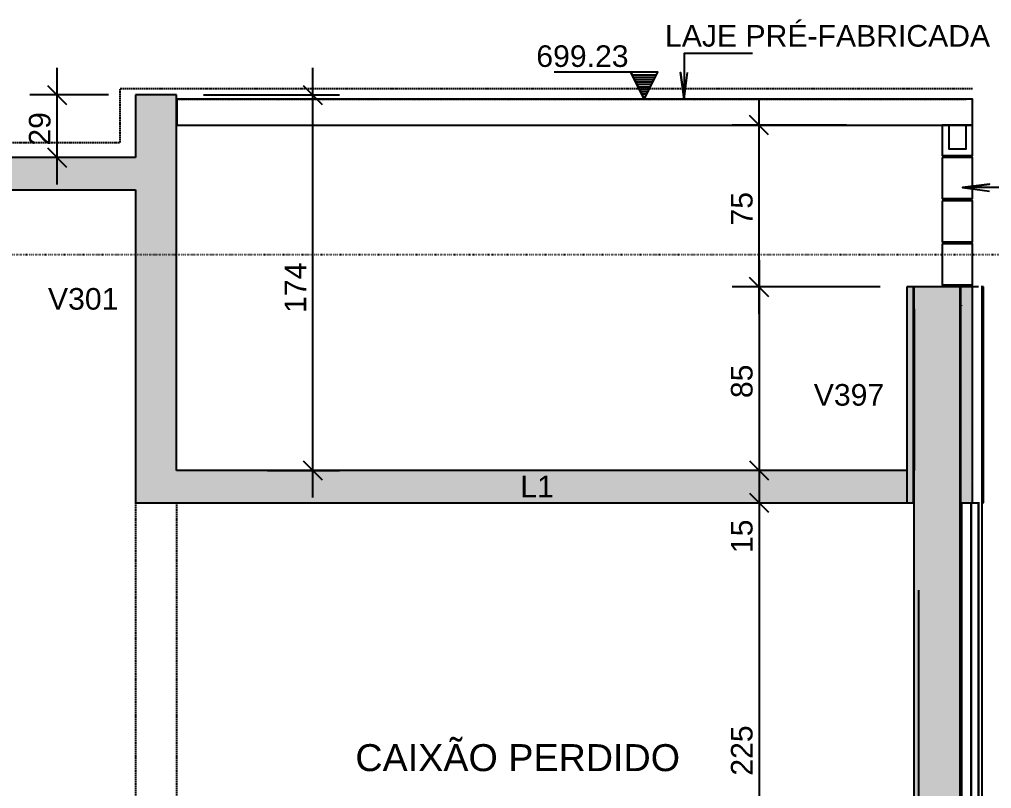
# Model space of a CAD drawing. Extents: x 37185 to 43130, y -8131 to -3926.
# Drawn here: x 40861.6 to 41311.9, y -4773.8 to -4417.3 of the extents above; entities that cross this region are included whole.
import ezdxf

# ---------------------------------------------------------------- set-up
doc = ezdxf.new("R2010")
doc.units = 0
doc.header["$MEASUREMENT"] = 0
doc.linetypes.add('ESTILO_TQS_0001', pattern=[1, 0.7, -0.3])
doc.linetypes.add('ESTILO_TQS_0002', pattern=[0.4, 0.1, -0.3])
for name, color, linetype in [('27', 252, 'CONTINUOUS'), ('48', 4, 'CONTINUOUS'), ('52', 3, 'CONTINUOUS'), ('67', 7, 'CONTINUOUS'), ('68', 4, 'CONTINUOUS'), ('74', 2, 'CONTINUOUS'), ('75', 9, 'CONTINUOUS'), ('79', 12, 'CONTINUOUS'), ('96', 252, 'CONTINUOUS')]:
    doc.layers.add(name, color=color, linetype=linetype)
doc.styles.add('TQS_ARIAL', font='arial.ttf')

msp = doc.modelspace()

# ---------------------------------------------------------------- linework, layer by layer
at = {"layer": '27', "linetype": 'Continuous'}
for points in [[(41303.06, -4466.34), (41303.06, -4454.34), (40934.5, -4454.34), (40934.5, -4466.34), (41303.06, -4466.34)], [(41289.06, -4466.34), (41289.06, -4480.34), (41303.06, -4480.34), (41303.06, -4466.34), (41289.06, -4466.34)], [(41289.06, -4466.34), (41292.06, -4466.34), (41292.06, -4477.34), (41300.06, -4477.34), (41300.06, -4466.34), (41303.06, -4466.34)], [(41289.06, -4481.34), (41289.06, -4500.34), (41303.06, -4500.34), (41303.06, -4481.34), (41289.06, -4481.34)], [(41289.06, -4501.34), (41289.06, -4520.34), (41303.06, -4520.34), (41303.06, -4501.34), (41289.06, -4501.34)], [(41289.06, -4521.34), (41289.06, -4540.34), (41303.06, -4540.34), (41303.06, -4521.34), (41289.06, -4521.34)]]:
    msp.add_lwpolyline(points, dxfattribs=at)
at = {"layer": '48', "linetype": 'Continuous'}
for p, q in [((41275.87, -4541.34), (41275.72, -4541.34)), ((41297.54, -4541.34), (41297.39, -4541.34)), ((41305.79, -4541.34), (41303.06, -4541.34)), ((41307.15, -4541.34), (41307.07, -4541.34)), ((41307.57, -4541.34), (41307.15, -4541.34)), ((41307.71, -4541.34), (41307.57, -4541.34)), ((41307.57, -4628.07), (41307.57, -4541.34)), ((41307.71, -4641.34), (41307.71, -4541.34)), ((41307.71, -4541.34), (41307.71, -4641.34)), ((41308.15, -4541.34), (41307.71, -4541.34)), ((41308.15, -4549.32), (41308.15, -4541.34)), ((41276.03, -4626.34), (41276.03, -4551.42)), ((41276.03, -4551.42), (41276.03, -4626.34)), ((41297.93, -4549.94), (41297.93, -4549.82)), ((41297.93, -4549.82), (41297.93, -4549.94)), ((41308.15, -4641.34), (41308.15, -4549.32)), ((41307.57, -4641.34), (41307.57, -4628.07)), ((41275.72, -4641.34), (41275.87, -4641.34)), ((41297.39, -4641.34), (41297.54, -4641.34)), ((41297.93, -4866.34), (41297.93, -4641.34)), ((41297.93, -4641.34), (41297.93, -4866.34)), ((41302.44, -4866.34), (41302.44, -4641.34)), ((41302.44, -4641.34), (41302.44, -4866.34)), ((41303.06, -4641.34), (41303.47, -4641.34)), ((41303.47, -4641.34), (41305.79, -4641.34)), ((41305.79, -4641.34), (41306.34, -4641.34)), ((41305.79, -4866.34), (41305.79, -4641.34)), ((41305.79, -4641.34), (41305.79, -4866.34)), ((41307.57, -4641.34), (41307.71, -4641.34)), ((41307.57, -4866.34), (41307.57, -4641.34)), ((41307.71, -4641.34), (41308.15, -4641.34)), ((41278.03, -4681.84), (41278.03, -4866.34))]:
    msp.add_line(p, q, dxfattribs=at)
at = {"layer": '52', "linetype": 'Continuous'}
for points in [[(40934.31, -4452.34), (40931.34, -4452.34), (40927.19, -4452.34), (40915.31, -4452.34)], [(40915.31, -4452.34), (40915.31, -4481.34)], [(40934.31, -4626.34), (40934.31, -4611.73), (40934.31, -4570.45), (40934.31, -4452.34)], [(40915.31, -4481.34), (40706.63, -4481.34), (40648.31, -4481.34)], [(40648.31, -4496.34), (40690.15, -4496.34), (40748.47, -4496.34), (40915.31, -4496.34)], [(40915.31, -4496.34), (40915.31, -4641.34)], [(41275.72, -4541.34), (41274.57, -4541.34), (41272.7, -4541.34)], [(41272.7, -4541.34), (41272.7, -4621.66), (41272.7, -4626.34), (41272.7, -4629.48), (41272.7, -4641.31), (41272.7, -4641.34)], [(41275.72, -4641.34), (41275.72, -4636.42), (41275.72, -4635.11), (41275.72, -4632.1), (41275.72, -4626.34), (41275.72, -4541.34)], [(41275.87, -4541.34), (41275.87, -4626.34), (41275.87, -4635.55), (41275.87, -4636.59), (41275.87, -4636.76), (41275.87, -4641.34), (41275.87, -4866.34)], [(41297.39, -4541.34), (41297.24, -4541.34), (41292.8, -4541.34), (41292.37, -4541.34), (41287.67, -4541.34), (41286.63, -4541.34), (41283.16, -4541.34), (41280.89, -4541.34), (41279.81, -4541.34), (41278.45, -4541.34), (41278.25, -4541.34), (41278.03, -4541.34), (41277.8, -4541.34), (41277.65, -4541.34), (41276.03, -4541.34), (41275.87, -4541.34)], [(41297.39, -4866.34), (41297.39, -4832.35), (41297.39, -4757.69), (41297.39, -4641.34), (41297.39, -4546.1), (41297.39, -4541.34)], [(41297.54, -4541.34), (41297.54, -4550.59), (41297.54, -4641.34)], [(41303.06, -4541.34), (41303.04, -4541.34), (41302.44, -4541.34), (41302.18, -4541.34), (41300.39, -4541.34), (41300.06, -4541.34), (41298.68, -4541.34), (41297.93, -4541.34), (41297.54, -4541.34)], [(41303.06, -4641.34), (41303.06, -4601.56), (41303.06, -4568.78), (41303.06, -4541.34)], [(41272.7, -4626.34), (41230.77, -4626.34), (40934.31, -4626.34)], [(41272.81, -4626.34), (41272.7, -4626.34)], [(41272.81, -4641.34), (41272.81, -4635.52), (41272.81, -4629.49), (41272.81, -4626.34)], [(40915.31, -4641.34), (40927.19, -4641.34), (40930.16, -4641.34), (40934.31, -4641.34), (41156.81, -4641.34), (41158.71, -4641.34), (41186.66, -4641.34), (41189.13, -4641.34), (41227.39, -4641.34), (41230.77, -4641.34), (41272.7, -4641.34), (41272.81, -4641.34), (41273.33, -4641.34), (41273.75, -4641.34), (41274.57, -4641.34), (41275.72, -4641.34)], [(41297.54, -4641.34), (41297.93, -4641.34), (41298.68, -4641.34), (41299.32, -4641.34), (41300.06, -4641.34), (41300.39, -4641.34), (41302.18, -4641.34), (41302.44, -4641.34), (41303.04, -4641.34), (41303.06, -4641.34)]]:
    msp.add_lwpolyline(points, dxfattribs=at)
at = {"layer": '67', "linetype": 'ESTILO_TQS_0002'}
msp.add_line((37759.73, -4526.34), (41632.8, -4526.34), dxfattribs=at)
at = {"layer": '68', "linetype": 'ESTILO_TQS_0001'}
for p, q in [((40934.5, -4454.34), (41300.06, -4454.34)), ((40915.31, -4641.34), (40915.31, -5005.12)), ((40934.31, -4641.34), (40934.31, -5005.12))]:
    msp.add_line(p, q, dxfattribs=at)
msp.add_lwpolyline([(40214.31, -4454.34), (40214.31, -4449.34), (40648.31, -4449.34), (40655.31, -4449.34), (40655.31, -4474.34), (40908.31, -4474.34), (40908.31, -4449.34), (41303.06, -4449.34)], dxfattribs=at)
at = {"layer": '75', "linetype": 'Continuous'}
for p, q in [((40878.97, -4439.84), (40878.97, -4493.84)), ((40997.4, -4439.84), (40997.4, -4638.84)), ((41157.25, -4441.84), (41109.25, -4441.84)), ((41151, -4454.34), (41144.75, -4441.84)), ((41145.31, -4442.95), (41156.7, -4442.95)), ((41145.87, -4444.07), (41156.14, -4444.07)), ((41151, -4454.34), (41157.25, -4441.84)), ((40874.55, -4447.92), (40883.39, -4456.76)), ((40992.98, -4447.92), (41001.82, -4456.76)), ((41146.43, -4445.18), (41155.58, -4445.18)), ((41146.98, -4446.29), (41155.03, -4446.29)), ((41147.54, -4447.41), (41154.47, -4447.41)), ((41148.1, -4448.52), (41153.91, -4448.52)), ((40902.81, -4452.34), (40866.47, -4452.34)), ((40915.31, -4452.34), (40915.31, -4452.34)), ((40934.31, -4452.34), (40934.31, -4452.34)), ((40946.81, -4452.34), (41009.9, -4452.34)), ((41148.66, -4449.64), (41153.35, -4449.64)), ((41149.21, -4450.75), (41152.8, -4450.75)), ((41149.77, -4451.87), (41152.24, -4451.87)), ((41150.33, -4452.98), (41151.68, -4452.98)), ((41204.16, -4553.84), (41204.16, -4453.84)), ((41300.06, -4454.34), (41300.06, -4454.34)), ((41208.58, -4470.76), (41199.74, -4461.92)), ((41244.68, -4466.34), (41191.66, -4466.34)), ((41257.18, -4466.34), (41257.18, -4466.34)), ((40874.55, -4476.92), (40883.39, -4485.76)), ((40886.68, -4481.34), (40866.47, -4481.34)), ((40899.18, -4481.34), (40899.18, -4481.34)), ((41204.16, -4528.84), (41204.16, -4638.84)), ((41199.74, -4536.92), (41208.58, -4545.76)), ((41208.58, -4545.76), (41199.74, -4536.92)), ((41260.2, -4541.34), (41191.66, -4541.34)), ((41260.2, -4541.34), (41191.66, -4541.34)), ((41272.7, -4541.34), (41272.7, -4541.34)), ((41272.7, -4541.34), (41272.7, -4541.34)), ((41204.16, -4613.84), (41204.16, -4653.84)), ((40992.98, -4621.92), (41001.82, -4630.76)), ((41199.74, -4621.92), (41208.58, -4630.76)), ((41199.74, -4621.92), (41208.58, -4630.76)), ((40964.06, -4626.34), (40964.06, -4626.34)), ((40976.56, -4626.34), (41009.9, -4626.34)), ((41218.27, -4626.34), (41191.66, -4626.34)), ((41218.27, -4626.34), (41191.66, -4626.34)), ((41204.16, -4628.84), (41204.16, -4878.85)), ((41230.77, -4626.34), (41230.77, -4626.34)), ((41230.77, -4626.34), (41230.77, -4626.34)), ((41199.74, -4636.92), (41208.58, -4645.76)), ((41199.74, -4636.92), (41208.58, -4645.76)), ((41156.81, -4641.34), (41156.81, -4641.34)), ((41156.81, -4641.34), (41156.81, -4641.34)), ((41169.31, -4641.34), (41216.66, -4641.34)), ((41169.31, -4641.34), (41216.66, -4641.34))]:
    msp.add_line(p, q, dxfattribs=at)
for points in [[(41201.2, -4433.06), (41169.42, -4433.06), (41169.42, -4454.34), (41167.79, -4441.94), (41169.42, -4454.34), (41171.05, -4441.94)], [(41351.87, -4495.24), (41298.46, -4495.24), (41310.85, -4493.61), (41298.46, -4495.24), (41310.85, -4496.87)]]:
    msp.add_lwpolyline(points, dxfattribs=at)
at = {"layer": '79', "linetype": 'Continuous'}
msp.add_lwpolyline([(41144.75, -4441.84), (41151, -4454.34), (41157.25, -4441.84), (41144.75, -4441.84)], dxfattribs=at)
at = {"layer": '96', "linetype": 'Continuous'}
for points in [[(40915.31, -4481.96), (40934.31, -4570.45), (40934.31, -4452.34)], [(40915.31, -4481.96), (40934.31, -4452.34), (40915.31, -4481.96)], [(40915.31, -4481.96), (40934.31, -4452.34), (40931.34, -4452.34)], [(40915.31, -4481.96), (40931.34, -4452.34), (40915.31, -4481.96)], [(40915.31, -4481.96), (40931.34, -4452.34), (40927.19, -4452.34)], [(40915.31, -4481.96), (40927.19, -4452.34), (40915.31, -4481.96)], [(40915.31, -4481.96), (40927.19, -4452.34), (40915.31, -4452.34)], [(40915.31, -4481.96), (40915.31, -4452.34), (40915.31, -4481.96)], [(40706.63, -4481.34), (40748.47, -4496.34), (40915.31, -4496.34)], [(40706.63, -4481.34), (40915.31, -4496.34), (40706.63, -4481.34)], [(40706.63, -4481.34), (40915.31, -4496.34), (40915.31, -4493.99)], [(40706.63, -4481.34), (40915.31, -4493.99), (40706.63, -4481.34)], [(40706.63, -4481.34), (40915.31, -4493.99), (40915.31, -4490.72)], [(40706.63, -4481.34), (40915.31, -4490.72), (40706.63, -4481.34)], [(40706.63, -4481.34), (40915.31, -4490.72), (40915.31, -4481.34)], [(40706.63, -4481.34), (40915.31, -4481.34), (40706.63, -4481.34)], [(40915.31, -4481.96), (40915.31, -4641.34), (40927.19, -4641.34)], [(40915.31, -4481.96), (40927.19, -4641.34), (40915.31, -4481.96)], [(40915.31, -4481.96), (40927.19, -4641.34), (40930.16, -4641.34)], [(40915.31, -4481.96), (40930.16, -4641.34), (40915.31, -4481.96)], [(40915.31, -4481.96), (40930.16, -4641.34), (40934.31, -4641.34)], [(40915.31, -4481.96), (40934.31, -4641.34), (40915.31, -4481.96)], [(40915.31, -4481.96), (40934.31, -4641.34), (40934.31, -4611.73)], [(40915.31, -4481.96), (40934.31, -4611.73), (40915.31, -4481.96)], [(40915.31, -4481.96), (40934.31, -4611.73), (40934.31, -4570.45)], [(40915.31, -4481.96), (40934.31, -4570.45), (40915.31, -4481.96)], [(41274.57, -4541.34), (41272.7, -4541.34), (41272.7, -4621.66)], [(41274.57, -4541.34), (41272.7, -4621.66), (41274.57, -4541.34)], [(41274.57, -4541.34), (41272.7, -4621.66), (41272.7, -4641.34)], [(41274.57, -4541.34), (41272.7, -4641.34), (41274.57, -4541.34)], [(41274.57, -4541.34), (41272.7, -4641.34), (41272.81, -4641.34)], [(41274.57, -4541.34), (41272.81, -4641.34), (41274.57, -4541.34)], [(41274.57, -4541.34), (41272.81, -4641.34), (41273.33, -4641.34)], [(41274.57, -4541.34), (41273.33, -4641.34), (41274.57, -4541.34)], [(41274.57, -4541.34), (41273.33, -4641.34), (41273.75, -4641.34)], [(41274.57, -4541.34), (41273.75, -4641.34), (41274.57, -4541.34)], [(41274.57, -4541.34), (41273.75, -4641.34), (41274.57, -4641.34)], [(41274.57, -4541.34), (41274.57, -4641.34), (41274.57, -4541.34)], [(41274.57, -4541.34), (41274.57, -4641.34), (41275.72, -4641.34)], [(41274.57, -4541.34), (41275.72, -4641.34), (41274.57, -4541.34)], [(41274.57, -4541.34), (41275.72, -4641.34), (41275.72, -4632.1)], [(41274.57, -4541.34), (41275.72, -4632.1), (41274.57, -4541.34)], [(41274.57, -4541.34), (41275.72, -4632.1), (41275.72, -4541.34)], [(41274.57, -4541.34), (41275.72, -4541.34), (41274.57, -4541.34)], [(41275.87, -4541.34), (41275.87, -4866.34), (41278.24, -4866.34)], [(41275.87, -4541.34), (41278.24, -4866.34), (41275.87, -4541.34)], [(41275.87, -4541.34), (41278.24, -4866.34), (41280.86, -4866.34)], [(41275.87, -4541.34), (41280.86, -4866.34), (41275.87, -4541.34)], [(41275.87, -4541.34), (41280.86, -4866.34), (41282.57, -4866.34)], [(41275.87, -4541.34), (41282.57, -4866.34), (41275.87, -4541.34)], [(41275.87, -4541.34), (41282.57, -4866.34), (41283.84, -4866.34)], [(41275.87, -4541.34), (41283.84, -4866.34), (41275.87, -4541.34)], [(41275.87, -4541.34), (41283.84, -4866.34), (41284.87, -4866.34)], [(41275.87, -4541.34), (41284.87, -4866.34), (41275.87, -4541.34)], [(41275.87, -4541.34), (41284.87, -4866.34), (41285.78, -4866.34)], [(41275.87, -4541.34), (41285.78, -4866.34), (41275.87, -4541.34)], [(41275.87, -4541.34), (41285.78, -4866.34), (41286.63, -4866.34)], [(41275.87, -4541.34), (41286.63, -4866.34), (41275.87, -4541.34)], [(41275.87, -4541.34), (41286.63, -4866.34), (41287.49, -4866.34)], [(41275.87, -4541.34), (41287.49, -4866.34), (41275.87, -4541.34)], [(41275.87, -4541.34), (41287.49, -4866.34), (41288.39, -4866.34)], [(41275.87, -4541.34), (41288.39, -4866.34), (41275.87, -4541.34)], [(41275.87, -4541.34), (41288.39, -4866.34), (41289.43, -4866.34)], [(41275.87, -4541.34), (41289.43, -4866.34), (41275.87, -4541.34)], [(41275.87, -4541.34), (41289.43, -4866.34), (41290.7, -4866.34)], [(41275.87, -4541.34), (41290.7, -4866.34), (41275.87, -4541.34)], [(41275.87, -4541.34), (41290.7, -4866.34), (41292.4, -4866.34)], [(41275.87, -4541.34), (41292.4, -4866.34), (41275.87, -4541.34)], [(41275.87, -4541.34), (41292.4, -4866.34), (41295.02, -4866.34)], [(41275.87, -4541.34), (41295.02, -4866.34), (41275.87, -4541.34)], [(41275.87, -4541.34), (41295.02, -4866.34), (41297.39, -4866.34)], [(41275.87, -4541.34), (41297.39, -4866.34), (41275.87, -4541.34)], [(41275.87, -4541.34), (41297.39, -4866.34), (41297.39, -4757.69)], [(41275.87, -4541.34), (41297.39, -4757.69), (41275.87, -4541.34)], [(41275.87, -4541.34), (41297.39, -4757.69), (41297.39, -4541.34)], [(41275.87, -4541.34), (41297.39, -4541.34), (41275.87, -4541.34)], [(41297.54, -4550.59), (41303.06, -4568.78), (41303.06, -4541.34)], [(41297.54, -4550.59), (41303.06, -4541.34), (41297.54, -4550.59)], [(41297.54, -4550.59), (41303.06, -4541.34), (41303.06, -4541.34)], [(41297.54, -4550.59), (41303.06, -4541.34), (41297.54, -4550.59)], [(41297.54, -4550.59), (41303.04, -4541.34), (41302.18, -4541.34)], [(41297.54, -4550.59), (41302.18, -4541.34), (41297.54, -4550.59)], [(41297.54, -4550.59), (41302.18, -4541.34), (41300.39, -4541.34)], [(41297.54, -4550.59), (41300.39, -4541.34), (41297.54, -4550.59)], [(41297.54, -4550.59), (41300.39, -4541.34), (41300.06, -4541.34)], [(41297.54, -4550.59), (41300.06, -4541.34), (41297.54, -4550.59)], [(41297.54, -4550.59), (41300.06, -4541.34), (41298.68, -4541.34)], [(41297.54, -4550.59), (41298.68, -4541.34), (41297.54, -4550.59)], [(41297.54, -4550.59), (41298.68, -4541.34), (41297.54, -4541.34)], [(41297.54, -4550.59), (41297.54, -4541.34), (41297.54, -4550.59)], [(41297.54, -4550.59), (41297.54, -4641.34), (41298.68, -4641.34)], [(41297.54, -4550.59), (41298.68, -4641.34), (41297.54, -4550.59)], [(41297.54, -4550.59), (41298.68, -4641.34), (41300.06, -4641.34)], [(41297.54, -4550.59), (41300.06, -4641.34), (41297.54, -4550.59)], [(41297.54, -4550.59), (41300.06, -4641.34), (41300.39, -4641.34)], [(41297.54, -4550.59), (41300.39, -4641.34), (41297.54, -4550.59)], [(41297.54, -4550.59), (41300.39, -4641.34), (41302.18, -4641.34)], [(41297.54, -4550.59), (41302.18, -4641.34), (41297.54, -4550.59)], [(41297.54, -4550.59), (41302.18, -4641.34), (41303.04, -4641.34)], [(41297.54, -4550.59), (41303.04, -4641.34), (41297.54, -4550.59)], [(41297.54, -4550.59), (41303.04, -4641.34), (41303.04, -4641.34)], [(41297.54, -4550.59), (41303.04, -4641.34), (41297.54, -4550.59)], [(41297.54, -4550.59), (41303.06, -4641.34), (41303.06, -4568.78)], [(41297.54, -4550.59), (41303.06, -4568.78), (41297.54, -4550.59)], [(41230.77, -4626.34), (40934.31, -4626.34), (40934.31, -4628.59)], [(41230.77, -4626.34), (40934.31, -4628.59), (41230.77, -4626.34)], [(41230.77, -4626.34), (40934.31, -4628.59), (40934.31, -4632.09)], [(41230.77, -4626.34), (40934.31, -4632.09), (41230.77, -4626.34)], [(41230.77, -4626.34), (40934.31, -4632.09), (40934.31, -4641.34)], [(41230.77, -4626.34), (40934.31, -4641.34), (41230.77, -4626.34)], [(41230.77, -4626.34), (40934.31, -4641.34), (41156.81, -4641.34)], [(41230.77, -4626.34), (41156.81, -4641.34), (41230.77, -4626.34)], [(41230.77, -4626.34), (41156.81, -4641.34), (41158.71, -4641.34)], [(41230.77, -4626.34), (41158.71, -4641.34), (41230.77, -4626.34)], [(41230.77, -4626.34), (41158.71, -4641.34), (41186.66, -4641.34)], [(41230.77, -4626.34), (41186.66, -4641.34), (41230.77, -4626.34)], [(41230.77, -4626.34), (41186.66, -4641.34), (41189.13, -4641.34)], [(41230.77, -4626.34), (41189.13, -4641.34), (41230.77, -4626.34)], [(41230.77, -4626.34), (41189.13, -4641.34), (41227.39, -4641.34)], [(41230.77, -4626.34), (41227.39, -4641.34), (41230.77, -4626.34)], [(41230.77, -4626.34), (41227.39, -4641.34), (41230.77, -4641.34)], [(41230.77, -4626.34), (41230.77, -4641.34), (41230.77, -4626.34)], [(41230.77, -4626.34), (41230.77, -4641.34), (41272.81, -4641.34)], [(41230.77, -4626.34), (41272.81, -4641.34), (41230.77, -4626.34)], [(41230.77, -4626.34), (41272.81, -4641.34), (41272.81, -4629.49)], [(41230.77, -4626.34), (41272.81, -4629.49), (41230.77, -4626.34)], [(41230.77, -4626.34), (41272.81, -4629.49), (41272.81, -4626.34)], [(41230.77, -4626.34), (41272.81, -4626.34), (41230.77, -4626.34)]]:
    msp.add_solid(points, dxfattribs=at)

# ---------------------------------------------------------------- texts
at = {"layer": '68', "linetype": 'ESTILO_TQS_0001', "style": 'TQS_ARIAL'}
msp.add_text('CAIXÃO PERDIDO', height=12.5, dxfattribs=at).set_placement((41017.19, -4765.74))
at = {"layer": '74', "linetype": 'Continuous', "style": 'TQS_ARIAL'}
for s, p in [('V301', (40874.81, -4551.84)), ('V397', (41229.52, -4596.34)), ('L1', (41093.56, -4638.84))]:
    msp.add_text(s, height=10, dxfattribs=at).set_placement(p)
at = {"layer": '75', "linetype": 'Continuous', "style": 'TQS_ARIAL'}
for s, p in [('LAJE PRÉ-FABRICADA', (41160.62, -4429.94)), ('699.23', (41101, -4439.34))]:
    msp.add_text(s, height=10, dxfattribs=at).set_placement(p)
for s, p in [('29', (40875.97, -4475.84)), ('75', (41201.16, -4512.84)), ('174', (40994.4, -4553.34)), ('85', (41201.16, -4592.84)), ('15', (41201.16, -4664.68)), ('225', (41201.16, -4767.85))]:
    msp.add_text(s, height=10, rotation=90, dxfattribs=at).set_placement(p)

doc.saveas('drawing.dxf')
